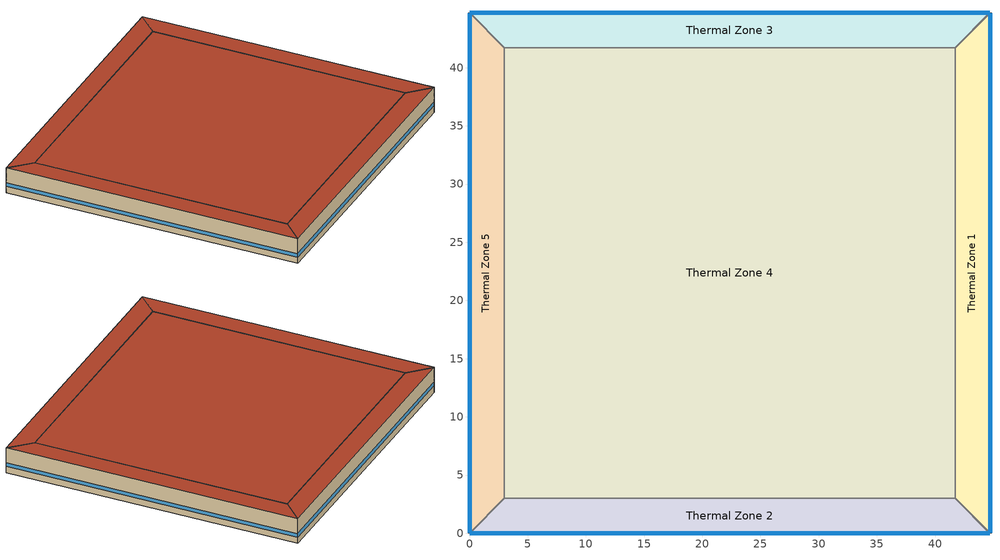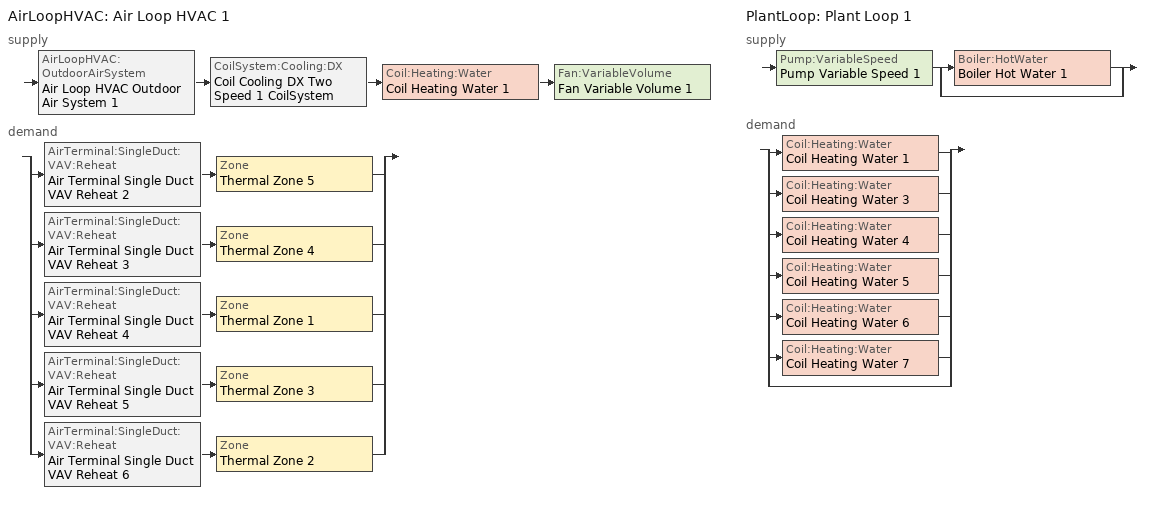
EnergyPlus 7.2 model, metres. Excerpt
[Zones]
Thermal Zone 1
 floor ground (000_ExtSlabCarpet_4in_ClimateZone 1-8): 44.72,44.72 44.72,0 41.72,3 41.72,41.72 z0
 wall outside (ASHRAE_189.1-2009_ExtWall_SteelFrame_ClimateZone 4-8): 44.72,0 44.72,44.72 z0:4
 wall to Thermal Zone 2 (000_Interior Wall): 41.72,3 44.72,0 z0:4
 wall to Thermal Zone 4 (000_Interior Wall): 41.72,41.72 41.72,3 z0:4
 wall to Thermal Zone 3 (000_Interior Wall): 44.72,44.72 41.72,41.72 z0:4
 window (ASHRAE_189.1-2009_ExtWindow_ClimateZone 4-5): 44.72,0.03 44.72,44.7 z1:1.6
 roof outside (ASHRAE_189.1-2009_ExtRoof_IEAD_ClimateZone 2-5): 41.72,41.72 41.72,3 44.72,0 44.72,44.72 z4
Thermal Zone 3
 floor ground (000_ExtSlabCarpet_4in_ClimateZone 1-8): 0,44.72 44.72,44.72 41.72,41.72 3,41.72 z0
 wall outside (ASHRAE_189.1-2009_ExtWall_SteelFrame_ClimateZone 4-8): 44.72,44.72 0,44.72 z0:4
 wall to Thermal Zone 4 (000_Interior Wall): 3,41.72 41.72,41.72 z0:4
 wall to Thermal Zone 5 (000_Interior Wall): 0,44.72 3,41.72 z0:4
 window (ASHRAE_189.1-2009_ExtWindow_ClimateZone 4-5): 44.7,44.72 0.03,44.72 z1:1.6
 roof outside (ASHRAE_189.1-2009_ExtRoof_IEAD_ClimateZone 2-5): 3,41.72 41.72,41.72 44.72,44.72 0,44.72 z4
Thermal Zone 4
 floor ground (000_ExtSlabCarpet_4in_ClimateZone 1-8): 3,3 3,41.72 41.72,41.72 41.72,3 z0
 wall to Thermal Zone 5 (000_Interior Wall): 3,41.72 3,3 z0:4
 wall to Thermal Zone 2 (000_Interior Wall): 3,3 41.72,3 z0:4
 roof outside (ASHRAE_189.1-2009_ExtRoof_IEAD_ClimateZone 2-5): 41.72,3 41.72,41.72 3,41.72 3,3 z4
Thermal Zone 5
 floor ground (000_ExtSlabCarpet_4in_ClimateZone 1-8): 0,0 0,44.72 3,41.72 3,3 z0
 wall outside (ASHRAE_189.1-2009_ExtWall_SteelFrame_ClimateZone 4-8): 0,44.72 0,0 z0:4
 wall to Thermal Zone 2 (000_Interior Wall): 0,0 3,3 z0:4
 window (ASHRAE_189.1-2009_ExtWindow_ClimateZone 4-5): 0,44.7 0,0.03 z1:1.6
 roof outside (ASHRAE_189.1-2009_ExtRoof_IEAD_ClimateZone 2-5): 3,3 3,41.72 0,44.72 0,0 z4
Thermal Zone 2
 floor ground (000_ExtSlabCarpet_4in_ClimateZone 1-8): 44.72,0 0,0 3,3 41.72,3 z0
 wall outside (ASHRAE_189.1-2009_ExtWall_SteelFrame_ClimateZone 4-8): 0,0 44.72,0 z0:4
 window (ASHRAE_189.1-2009_ExtWindow_ClimateZone 4-5): 0.03,0 44.7,0 z1:1.6
 roof outside (ASHRAE_189.1-2009_ExtRoof_IEAD_ClimateZone 2-5): 41.72,3 3,3 0,0 44.72,0 z4
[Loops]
AirLoopHVAC 'Air Loop HVAC 1'
 supply: AirLoopHVAC:OutdoorAirSystem 'Air Loop HVAC Outdoor Air System 1' > CoilSystem:Cooling:DX 'Coil Cooling DX Two Speed 1 CoilSystem' > Coil:Heating:Water 'Coil Heating Water 1' > Fan:VariableVolume 'Fan Variable Volume 1'
 demand: split
  | AirTerminal:SingleDuct:VAV:Reheat 'Air Terminal Single Duct VAV Reheat 2' > Zone 'Thermal Zone 5'
  | AirTerminal:SingleDuct:VAV:Reheat 'Air Terminal Single Duct VAV Reheat 3' > Zone 'Thermal Zone 4'
  | AirTerminal:SingleDuct:VAV:Reheat 'Air Terminal Single Duct VAV Reheat 4' > Zone 'Thermal Zone 1'
  | AirTerminal:SingleDuct:VAV:Reheat 'Air Terminal Single Duct VAV Reheat 5' > Zone 'Thermal Zone 3'
  | AirTerminal:SingleDuct:VAV:Reheat 'Air Terminal Single Duct VAV Reheat 6' > Zone 'Thermal Zone 2'
PlantLoop 'Plant Loop 1'
 supply: Pump:VariableSpeed 'Pump Variable Speed 1' > split
  | Boiler:HotWater 'Boiler Hot Water 1'
  | bypass
 demand: split
  | Coil:Heating:Water 'Coil Heating Water 1'
  | Coil:Heating:Water 'Coil Heating Water 3'
  | Coil:Heating:Water 'Coil Heating Water 4'
  | Coil:Heating:Water 'Coil Heating Water 5'
  | Coil:Heating:Water 'Coil Heating Water 6'
  | Coil:Heating:Water 'Coil Heating Water 7'
  | bypass
[Site:Location]
Philadelphia International Ap_PA_USA Design_Conditions: Latitude {deg}=39.87; Longitude {deg}=-75.23; Time Zone {hr}=-5; Elevation {m}=2
[SizingPeriod:DesignDay] Day of Month=21; Dry-Bulb Temperature Range Modifier Type=DefaultMultipliers; Barometric Pressure {Pa}=101301; Rain Indicator=No; Snow Indicator=No; Daylight Saving Time Indicator=No
Name | Month | Day Type | Maximum Dry-Bulb Temperature {C} | Daily Dry-Bulb Temperature Range {deltaC} | Humidity Condition Type | Wetbulb or DewPoint at Maximum Dry-Bulb {C} | Wind Speed {m/s} | Wind Direction {deg} | Solar Model Indicator | ASHRAE Clear Sky Optical Depth for Beam Irradiance (taub) | ASHRAE Clear Sky Optical Depth for Diffuse Irradiance (taud) | Sky Clearness
Philadelphia International Ap Ann Clg 1% Condns WB=>MDB | 7 | SummerDesignDay | 30.2 | 9.4 | Wetbulb | 25 | 5 | 240 | ASHRAETau | 0.55 | 1.776
Philadelphia International Ap Ann Hum_n 99.6% Condns DP=>MCDB | 1 | WinterDesignDay | -8.7 | 0 | Dewpoint | -20.2 | 5.2 | 290 | ASHRAEClearSky |  |  | 0
Philadelphia International Ap Ann Clg 2% Condns WB=>MDB | 7 | SummerDesignDay | 28.8 | 9.4 | Wetbulb | 24.3 | 5 | 240 | ASHRAETau | 0.55 | 1.776
Philadelphia International Ap Ann Htg Wind 99% Condns WS=>MCDB | 1 | WinterDesignDay | 1.1 | 0 | Wetbulb | 1.1 | 11.6 | 290 | ASHRAEClearSky |  |  | 0
[Building]
Building 1
[Material] Thermal Absorptance=0.9
Name | Roughness | Thickness {m} | Conductivity {W/m-K} | Density {kg/m3} | Specific Heat {J/kg-K} | Solar Absorptance | Visible Absorptance
Metal Decking | MediumSmooth | 0.0015 | 45.006 | 7680 | 418.4 | 0.7 | 0.3
MAT-CC05 4 HW CONCRETE | Rough | 0.1016 | 1.311 | 2240 | 836.8 | 0.7 | 0.7
Wall Insulation [39] | MediumRough | 0.1184 | 0.045 | 265 | 836.8 | 0.7 | 0.7
000_G01a 19mm gypsum board | MediumSmooth | 0.019 | 0.16 | 800 | 1090 | 0.7 | 0.7
1/2IN Gypsum | Smooth | 0.0127 | 0.16 | 784.9 | 830 | 0.92 | 0.92
Roof Insulation [21] | MediumRough | 0.2105 | 0.049 | 265 | 836.8 | 0.7 | 0.7
Roof Membrane | VeryRough | 0.0095 | 0.16 | 1121.29 | 1460 | 0.7 | 0.7
[Material:AirGap]
000_F04 Wall air space resistance: Thermal Resistance {m2-K/W}=0.15
[Material:NoMass] Thermal Absorptance=0.9; Solar Absorptance=0.7
Name | Roughness | Thermal Resistance {m2-K/W} | Visible Absorptance
MAT-SHEATH | Rough | 0.3626 | 0.7
CP02 CARPET PAD | VeryRough | 0.2165 | 0.8
[WindowMaterial:Glazing]
Theoretical Glass [207]: Optical Data Type=SpectralAverage; Thickness {m}=0.003; Solar Transmittance at Normal Incidence=0.3311; Front Side Solar Reflectance at Normal Incidence=0.6189; Back Side Solar Reflectance at Normal Incidence=0.6189; Visible Transmittance at Normal Incidence=0.44; Front Side Visible Reflectance at Normal Incidence=0.51; Back Side Visible Reflectance at Normal Incidence=0.51; Infrared Transmittance at Normal Incidence=0; Front Side Infrared Hemispherical Emissivity=0.9; Back Side Infrared Hemispherical Emissivity=0.9; Conductivity {W/m-K}=0.0133; Dirt Correction Factor for Solar and Visible Transmittance=1; Solar Diffusing=No
[Construction]
000_Interior Wall: 000_G01a 19mm gypsum board, 000_F04 Wall air space resistance, 000_G01a 19mm gypsum board
ASHRAE_189.1-2009_ExtWall_SteelFrame_ClimateZone 4-8: MAT-SHEATH, Wall Insulation [39], 1/2IN Gypsum
ASHRAE_189.1-2009_ExtRoof_IEAD_ClimateZone 2-5: Roof Membrane, Roof Insulation [21], Metal Decking
000_ExtSlabCarpet_4in_ClimateZone 1-8: MAT-CC05 4 HW CONCRETE, CP02 CARPET PAD
ASHRAE_189.1-2009_ExtWindow_ClimateZone 4-5: Theoretical Glass [207]
[AirLoopHVAC]
Air Loop HVAC 1: Design Supply Air Flow Rate {m3/s}=AutoSize
[Sizing:System]
Air Loop HVAC 1: Type of Load to Size On=Sensible; Design Outdoor Air Flow Rate {m3/s}=Autosize; Minimum System Air Flow Ratio=0.3; Preheat Design Temperature {C}=7; Preheat Design Humidity Ratio {kgWater/kgDryAir}=0.008; Precool Design Temperature {C}=12.8; Precool Design Humidity Ratio {kgWater/kgDryAir}=0.008; Central Cooling Design Supply Air Temperature {C}=12.8; Central Heating Design Supply Air Temperature {C}=12.8; Sizing Option=NonCoincident; 100% Outdoor Air in Cooling=Yes; 100% Outdoor Air in Heating=Yes; Central Cooling Design Supply Air Humidity Ratio {kgWater/kgDryAir}=0.0085; Central Heating Design Supply Air Humidity Ratio {kgWater/kgDryAir}=0.008; Cooling Design Air Flow Method=DesignDay; Cooling Design Air Flow Rate {m3/s}=0; Heating Design Air Flow Method=DesignDay; Heating Design Air Flow Rate {m3/s}=0; System Outdoor Air Method=ZoneSum
[Controller:WaterCoil]
Controller Water Coil 1: Control Variable=Temperature; Action=Normal; Actuator Variable=Flow; Controller Convergence Tolerance {deltaC}=Autosize; Maximum Actuated Flow {m3/s}=Autosize; Minimum Actuated Flow {m3/s}=1e-07
[AvailabilityManager:Scheduled]
Name | Schedule
AvailabilityManager:Scheduled {1a11be15-9ca2-49c7-8eaf-9e09c6d970dd} | Schedule:Compact {a178c631-be12-464a-a9c2-fe5fcb42156f}
AvailabilityManager:Scheduled {e1562db1-a666-43fb-9dd3-a88346b71abe} | Schedule:Compact {b15f54ea-3464-41a1-adf0-e234490ddb47}
[Controller:OutdoorAir]
Controller Outdoor Air 1: Minimum Outdoor Air Flow Rate {m3/s}=Autosize; Maximum Outdoor Air Flow Rate {m3/s}=Autosize; Economizer Control Type=FixedDryBulb; Economizer Control Action Type=ModulateFlow; Economizer Maximum Limit Dry-Bulb Temperature {C}=30; Economizer Maximum Limit Enthalpy {J/kg}=64000; Economizer Minimum Limit Dry-Bulb Temperature {C}=-100; Lockout Type=NoLockout; Minimum Limit Type=FixedMinimum; High Humidity Control=No; Control High Indoor Humidity Based on Outdoor Humidity Ratio=Yes; Heat Recovery Bypass Control Type=BypassWhenOAFlowGreaterThanMinimum
[SetpointManager:MixedAir] Control Variable=Temperature
Setpoint Manager Mixed Air 3; Setpoint Manager Mixed Air 2; Setpoint Manager Mixed Air 1
[CoilSystem:Cooling:DX]
Coil Cooling DX Two Speed 1 CoilSystem: Availability Schedule=Always_On; Cooling Coil=Coil Cooling DX Two Speed 1
[Coil:Cooling:DX:TwoSpeed]
Coil Cooling DX Two Speed 1: Availability Schedule=Always_On; Rated High Speed Total Cooling Capacity {W}=Autosize; Rated High Speed Sensible Heat Ratio=Autosize; Rated High Speed COP {W/W}=5.5; Rated High Speed Air Flow Rate {m3/s}=Autosize; Total Cooling Capacity Function of Temperature Curve=Curve Biquadratic 1; Total Cooling Capacity Function of Flow Fraction Curve=Curve Quadratic 1; Energy Input Ratio Function of Temperature Curve=Curve Biquadratic 2; Energy Input Ratio Function of Flow Fraction Curve=Curve Quadratic 2; Part Load Fraction Correlation Curve=Curve Quadratic 3; Rated Low Speed Total Cooling Capacity {W}=Autosize; Rated Low Speed Sensible Heat Ratio=0.69; Rated Low Speed COP {W/W}=6.6; Rated Low Speed Air Flow Rate {m3/s}=Autosize; Low Speed Total Cooling Capacity Function of Temperature Curve=Curve Biquadratic 3; Low Speed Energy Input Ratio Function of Temperature Curve=Curve Biquadratic 4; Condenser Type=AirCooled; High Speed Evaporative Condenser Effectiveness=0; Low Speed Evaporative Condenser Effectiveness=0; Basin Heater Capacity {W/K}=10; Basin Heater Setpoint Temperature {C}=2
[Coil:Heating:Water] Availability Schedule=Always_On; U-Factor Times Area Value {W/K}=Autosize; Maximum Water Flow Rate {m3/s}=Autosize; Performance Input Method=UFactorTimesAreaAndDesignWaterFlowRate; Rated Capacity {W}=Autosize; Rated Inlet Water Temperature {C}=82.2; Rated Inlet Air Temperature {C}=16.6; Rated Outlet Water Temperature {C}=71.1; Rated Outlet Air Temperature {C}=32.2; Rated Ratio for Air and Water Convection=0.5
Coil Heating Water 1; Coil Heating Water 3; Coil Heating Water 4; Coil Heating Water 5; Coil Heating Water 6; Coil Heating Water 7
[Fan:VariableVolume]
Fan Variable Volume 1: Availability Schedule=Always_On; Fan Efficiency=0.5; Pressure Rise {Pa}=500; Maximum Flow Rate {m3/s}=AutoSize; Fan Power Minimum Flow Rate Input Method=FixedFlowRate; Fan Power Minimum Flow Fraction=0; Fan Power Minimum Air Flow Rate {m3/s}=0; Motor Efficiency=0.93; Motor In Airstream Fraction=1; Fan Power Coefficient 1=0.0407599; Fan Power Coefficient 2=0.088045; Fan Power Coefficient 3=-0.0729261; Fan Power Coefficient 4=0.94374; Fan Power Coefficient 5=0
[SetpointManager:Scheduled] Control Variable=Temperature
Name | Schedule
Setpoint Manager Scheduled 1 | Deck_Temperature
Setpoint Manager Scheduled 2 | Hot_Water_Temperature
[AirTerminal:SingleDuct:VAV:Reheat] Availability Schedule=Always_On; Maximum Air Flow Rate {m3/s}=Autosize; Zone Minimum Air Flow Input Method=Constant; Constant Minimum Air Flow Fraction=0.3; Fixed Minimum Air Flow Rate {m3/s}=0.3; Maximum Hot Water or Steam Flow Rate {m3/s}=Autosize; Minimum Hot Water or Steam Flow Rate {m3/s}=0; Convergence Tolerance=0.001; Damper Heating Action=Normal; Maximum Flow per Zone Floor Area During Reheat {m3/s-m2}=Autocalculate; Maximum Flow Fraction During Reheat=Autocalculate; Maximum Reheat Air Temperature {C}=35
Name | Reheat Coil
Air Terminal Single Duct VAV Reheat 2 | Coil Heating Water 3
Air Terminal Single Duct VAV Reheat 3 | Coil Heating Water 4
Air Terminal Single Duct VAV Reheat 4 | Coil Heating Water 5
Air Terminal Single Duct VAV Reheat 5 | Coil Heating Water 6
Air Terminal Single Duct VAV Reheat 6 | Coil Heating Water 7
[PlantLoop]
Plant Loop 1: Fluid Type=Water; Plant Equipment Operation Scheme=Plant Loop 1 Operation Scheme List; Maximum Loop Temperature {C}=100; Minimum Loop Temperature {C}=0; Maximum Loop Flow Rate {m3/s}=Autosize; Minimum Loop Flow Rate {m3/s}=0; Plant Loop Volume {m3}=Autocalculate; Load Distribution Scheme=Optimal
[PlantEquipmentOperationSchemes]
Plant Loop 1 Operation Scheme List: Control Scheme Object Type 1=PlantEquipmentOperation:HeatingLoad; Control Scheme Name 1=Plant Loop 1 Heating Operation Scheme; Control Scheme Schedule Name 1=Plant Loop 1 On Schedule
[PlantEquipmentOperation:HeatingLoad]
Plant Loop 1 Heating Operation Scheme: Load Range Lower Limit 1 {W}=0; Load Range Upper Limit 1 {W}=1000000000; Range Equipment List Name 1=Plant Loop 1 Heating Equipment List
[PlantEquipmentList]
Plant Loop 1 Heating Equipment List: Boiler:HotWater, Boiler Hot Water 1
[Sizing:Plant]
Plant Loop 1: Loop Type=Heating; Design Loop Exit Temperature {C}=82; Loop Design Temperature Difference {deltaC}=11
[Pump:VariableSpeed]
Pump Variable Speed 1: Rated Flow Rate {m3/s}=Autosize; Rated Pump Head {Pa}=179352; Rated Power Consumption {W}=Autosize; Motor Efficiency=0.9; Fraction of Motor Inefficiencies to Fluid Stream=0; Coefficient 1 of the Part Load Performance Curve=0; Coefficient 2 of the Part Load Performance Curve=1; Coefficient 3 of the Part Load Performance Curve=0; Coefficient 4 of the Part Load Performance Curve=0; Minimum Flow Rate {m3/s}=0; Pump Control Type=Intermittent
[Boiler:HotWater]
Boiler Hot Water 1: Fuel Type=NaturalGas; Nominal Capacity {W}=Autosize; Nominal Thermal Efficiency=0.66; Design Water Outlet Temperature {C}=82; Design Water Flow Rate {m3/s}=Autosize; Minimum Part Load Ratio=0; Maximum Part Load Ratio=1; Optimum Part Load Ratio=1; Water Outlet Upper Temperature Limit {C}=99; Boiler Flow Mode=ConstantFlow; Parasitic Electric Load {W}=0; Sizing Factor=1
[Zone]
Thermal Zone 1; Thermal Zone 3; Thermal Zone 4; Thermal Zone 5; Thermal Zone 2
[ZoneControl:Thermostat] Control Object Type 1=ThermostatSetpoint:DualSetpoint; Control Name 1=Thermostat Setpoint Dual Setpoint 1
Name | Zone or ZoneList | Control Type Schedule
Thermal Zone 1 Thermostat | Thermal Zone 1 | Thermal Zone 1 Thermostat Schedule
Thermal Zone 3 Thermostat | Thermal Zone 3 | Thermal Zone 3 Thermostat Schedule
Thermal Zone 4 Thermostat | Thermal Zone 4 | Thermal Zone 4 Thermostat Schedule
Thermal Zone 5 Thermostat | Thermal Zone 5 | Thermal Zone 5 Thermostat Schedule
Thermal Zone 2 Thermostat | Thermal Zone 2 | Thermal Zone 2 Thermostat Schedule
[ThermostatSetpoint:DualSetpoint]
Thermostat Setpoint Dual Setpoint 1: Heating Setpoint Temperature Schedule=Heating Sch; Cooling Setpoint Temperature Schedule=Cooling Sch
[Zone equipment]
Thermal Zone 1: Air Terminal Single Duct VAV Reheat 4
Thermal Zone 3: Air Terminal Single Duct VAV Reheat 5
Thermal Zone 4: Air Terminal Single Duct VAV Reheat 3
Thermal Zone 5: Air Terminal Single Duct VAV Reheat 2
Thermal Zone 2: Air Terminal Single Duct VAV Reheat 6
[Sizing:Zone] Zone Cooling Design Supply Air Temperature Input Method=SupplyAirTemperature; Zone Cooling Design Supply Air Temperature {C}=14; Zone Heating Design Supply Air Temperature Input Method=SupplyAirTemperature; Zone Heating Design Supply Air Temperature {C}=40; Zone Cooling Design Supply Air Humidity Ratio {kgWater/kgDryAir}=0.0085; Zone Heating Design Supply Air Humidity Ratio {kgWater/kgDryAir}=0.008; Cooling Design Air Flow Method=DesignDay; Cooling Design Air Flow Rate {m3/s}=0; Cooling Minimum Air Flow per Zone Floor Area {m3/s-m2}=0.000762; Cooling Minimum Air Flow {m3/s}=0; Cooling Minimum Air Flow Fraction=0; Heating Design Air Flow Method=DesignDay; Heating Design Air Flow Rate {m3/s}=0; Heating Maximum Air Flow per Zone Floor Area {m3/s-m2}=0.002032; Heating Maximum Air Flow {m3/s}=0.141576; Heating Maximum Air Flow Fraction=0.3
Thermal Zone 1; Thermal Zone 3; Thermal Zone 4; Thermal Zone 5; Thermal Zone 2
[Schedule:Day:Interval]
Always_On_Default; Always_On_Winter_Design_Day; Always_On_Summer_Design_Day: No, 24:00, 1
Hot_Water_Temperature_Default; Hot_Water_Temperature_Summer_Design_Day; Hot_Water_Temperature_Winter_Design_Day: No, 24:00, 67
Heating Sch Default: No, 24:00, 24
Deck_Temperature_Winter_Design_Day; Deck_Temperature_Summer_Design_Day; Deck_Temperature_Default: No, 24:00, 12.8
Cooling Sch Default: No, 24:00, 28
[Schedule:Week:Daily]
Schedule:Week:Daily {9e7b60c9-cd73-47c7-8c51-25352deb7d20}: Deck_Temperature_Default, Deck_Temperature_Default, Deck_Temperature_Default, Deck_Temperature_Default, Deck_Temperature_Default, Deck_Temperature_Default, Deck_Temperature_Default, Deck_Temperature_Default, Deck_Temperature_Summer_Design_Day, Deck_Temperature_Winter_Design_Day, Deck_Temperature_Default, Deck_Temperature_Default
Schedule:Week:Daily {c58327b3-d018-492c-aea0-b5a3361f4869}: Hot_Water_Temperature_Default, Hot_Water_Temperature_Default, Hot_Water_Temperature_Default, Hot_Water_Temperature_Default, Hot_Water_Temperature_Default, Hot_Water_Temperature_Default, Hot_Water_Temperature_Default, Hot_Water_Temperature_Default, Hot_Water_Temperature_Summer_Design_Day, Hot_Water_Temperature_Winter_Design_Day, Hot_Water_Temperature_Default, Hot_Water_Temperature_Default
Schedule:Week:Daily {c7cacb3f-6f1e-4691-8b43-387aaa1428d2}: Cooling Sch Default, Cooling Sch Default, Cooling Sch Default, Cooling Sch Default, Cooling Sch Default, Cooling Sch Default, Cooling Sch Default, Cooling Sch Default, Cooling Sch Default, Cooling Sch Default, Cooling Sch Default, Cooling Sch Default
Schedule:Week:Daily {f4a22848-5163-4d58-83fb-78fdf4df9749}: Always_On_Default, Always_On_Default, Always_On_Default, Always_On_Default, Always_On_Default, Always_On_Default, Always_On_Default, Always_On_Default, Always_On_Summer_Design_Day, Always_On_Winter_Design_Day, Always_On_Default, Always_On_Default
Schedule:Week:Daily {534fe141-c330-4059-a67c-30aab491cb9c}: Heating Sch Default, Heating Sch Default, Heating Sch Default, Heating Sch Default, Heating Sch Default, Heating Sch Default, Heating Sch Default, Heating Sch Default, Heating Sch Default, Heating Sch Default, Heating Sch Default, Heating Sch Default
[Schedule:Year]
Deck_Temperature: Schedule:Week:Daily {9e7b60c9-cd73-47c7-8c51-25352deb7d20}, 1, 1, 12, 31
Hot_Water_Temperature: Schedule:Week:Daily {c58327b3-d018-492c-aea0-b5a3361f4869}, 1, 1, 12, 31
Cooling Sch: Schedule:Week:Daily {c7cacb3f-6f1e-4691-8b43-387aaa1428d2}, 1, 1, 12, 31
Always_On: Schedule:Week:Daily {f4a22848-5163-4d58-83fb-78fdf4df9749}, 1, 1, 12, 31
Heating Sch: Schedule:Week:Daily {534fe141-c330-4059-a67c-30aab491cb9c}, 1, 1, 12, 31
[Schedule:Compact]
Schedule:Compact {a178c631-be12-464a-a9c2-fe5fcb42156f}; Schedule:Compact {b15f54ea-3464-41a1-adf0-e234490ddb47}; Plant Loop 1 On Schedule: Through: 12/31, For: AllDays, Until: 24:00, 1
Thermal Zone 1 Thermostat Schedule; Thermal Zone 3 Thermostat Schedule; Thermal Zone 4 Thermostat Schedule; Thermal Zone 5 Thermostat Schedule; Thermal Zone 2 Thermostat Schedule: Through: 12/31, For: AllDays, Until: 24:00, 4
[Curve:Biquadratic]
Name | Coefficient1 Constant | Coefficient2 x | Coefficient3 x**2 | Coefficient4 y | Coefficient5 y**2 | Coefficient6 x*y | Minimum Value of x {BasedOnField A2} | Maximum Value of x {BasedOnField A2} | Minimum Value of y {BasedOnField A3} | Maximum Value of y {BasedOnField A3}
Curve Biquadratic 1 | 0.42415 | 0.04426 | -0.00042 | 0.00333 | -8e-05 | -0.00021 | 17 | 22 | 13 | 46
Curve Biquadratic 2 | 1.23649 | -0.02431 | 0.00057 | -0.01434 | 0.00063 | -0.00038 | 17 | 22 | 13 | 46
Curve Biquadratic 3; Curve Biquadratic 4 | 0 | 0 | 0 | 0 | 0 | 0 | 0 | 1 | 0 | 1
[Curve:Quadratic]
Name | Coefficient1 Constant | Coefficient2 x | Coefficient3 x**2 | Minimum Value of x {BasedOnField A2} | Maximum Value of x {BasedOnField A2}
Curve Quadratic 1 | 0.77136 | 0.34053 | -0.11088 | 0.75918 | 1.13877
Curve Quadratic 2 | 1.2055 | -0.32953 | 0.12308 | 0.75918 | 1.13877
Curve Quadratic 3 | 0.771 | 0.229 | 0 | 0 | 1
